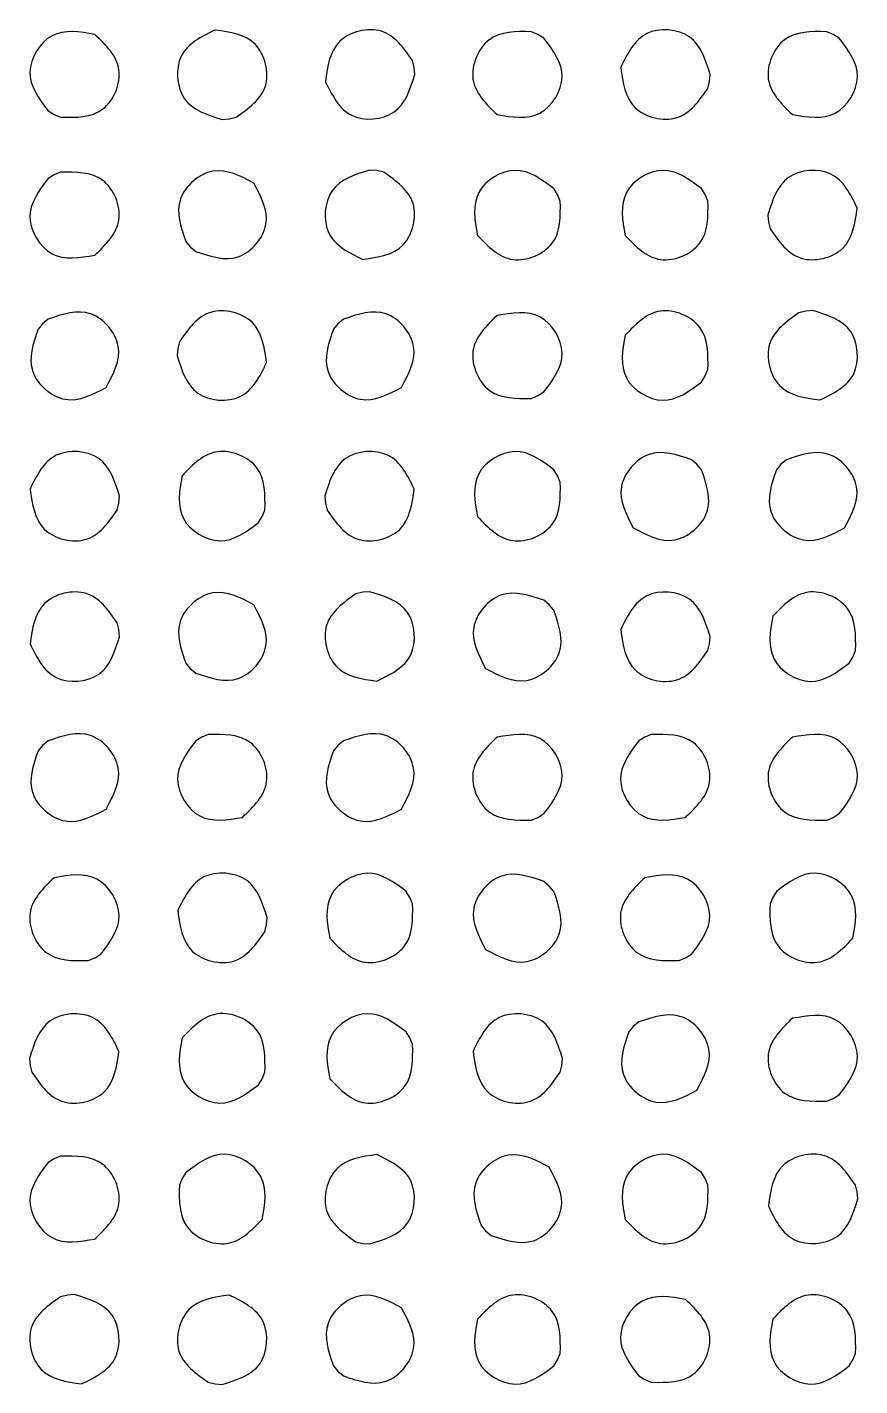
# Model space of a CAD drawing. Extents: x -306 to 305, y -242 to 242.
# Drawn here: x -305.6 to -9.5, y -241.5 to 241.8 of the extents above; entities that cross this region are included whole.
import ezdxf

# ---------------------------------------------------------------- set-up
doc = ezdxf.new("R2010")
doc.units = 0
doc.layers.get('0').update_dxf_attribs({"linetype": 'CONTINUOUS'})

msp = doc.modelspace()

# ---------------------------------------------------------------- linework, layer by layer
at = {"color": 7}
for p, q in [((-123.986603, 239.254965), (-126.306001, 240.216999)), ((-126.306001, 240.216999), (-126.306001, 240.216999)), ((-126.306001, 240.216999), (-126.306001, 240.216999)), ((-121.844999, 237.944001), (-123.986603, 239.254965)), ((-18.986678, 239.25492), (-21.3057, 240.216999)), ((-21.3057, 240.216999), (-21.3057, 240.216999)), ((-21.3057, 240.216999), (-21.3057, 240.216999)), ((-16.8454, 237.944001), (-18.986678, 239.25492)), ((-167.94815, 227.502623), (-168.532999, 229.944)), ((-168.532999, 229.944), (-168.532999, 229.944)), ((-168.532999, 229.944), (-168.532999, 229.944)), ((-167.749999, 225), (-167.94815, 227.502623)), ((-63.533099, 220.056), (-62.948213, 222.49738)), ((-62.948213, 222.49738), (-62.75, 225)), ((-62.75, 225), (-62.75, 225)), ((-62.75, 225), (-62.75, 225)), ((-298.154993, 212.055999), (-296.013406, 210.745035)), ((-296.013406, 210.745035), (-293.693991, 209.783001)), ((-293.693991, 209.783001), (-293.693991, 209.783001)), ((-236.25, 209.000001), (-233.747378, 209.198152)), ((-233.747378, 209.198152), (-231.306, 209.783001)), ((-231.306, 209.783001), (-231.306, 209.783001)), ((-296.013406, 189.254967), (-298.154993, 187.943999)), ((-293.693991, 190.217), (-296.013406, 189.254967)), ((-181.247375, 190.801849), (-183.750001, 191)), ((-183.750001, 191), (-183.750001, 191)), ((-178.806001, 190.217), (-181.247375, 190.801849)), ((-298.154993, 187.943999), (-298.154993, 187.943999)), ((-116.995033, 182.263397), (-118.306001, 184.405)), ((-118.306001, 184.405), (-118.306001, 184.405)), ((-64.494918, 182.263402), (-65.805699, 184.405)), ((-65.805699, 184.405), (-65.805699, 184.405)), ((-65.805699, 184.405), (-65.805699, 184.405)), ((-116.033, 179.944001), (-116.995033, 182.263397)), ((-63.533099, 179.944001), (-64.494918, 182.263402)), ((-42.249999, 175.000001), (-42.051786, 172.497382)), ((-42.051786, 172.497382), (-41.4669, 170.056001)), ((-41.4669, 170.056001), (-41.4669, 170.056001)), ((-249.194001, 165.594999), (-247.562906, 163.687095)), ((-247.562906, 163.687095), (-245.654999, 162.056)), ((-245.654999, 162.056), (-245.654999, 162.056)), ((-28.75278, 140.801876), (-31.194299, 140.217001)), ((-31.194299, 140.217001), (-31.194299, 140.217001)), ((-31.194299, 140.217001), (-31.194299, 140.217001)), ((-26.25, 140.999999), (-28.75278, 140.801876)), ((-300.0629, 136.312906), (-301.694003, 134.404999)), ((-298.154993, 137.944001), (-300.0629, 136.312906)), ((-195.062904, 136.312906), (-196.693999, 134.404999)), ((-193.155, 137.944001), (-195.062904, 136.312906)), ((-301.694003, 134.404999), (-301.694003, 134.404999)), ((-196.693999, 134.404999), (-196.693999, 134.404999)), ((-252.051848, 127.502625), (-252.249999, 125)), ((-251.466999, 129.944), (-252.051848, 127.502625)), ((-252.249999, 125), (-252.249999, 125)), ((-65.805699, 115.595001), (-64.494918, 117.736599)), ((-64.494918, 117.736599), (-63.533099, 120.056)), ((-63.533099, 120.056), (-63.533099, 120.056)), ((-123.986603, 110.745034), (-121.844999, 112.055999)), ((-121.844999, 112.055999), (-121.844999, 112.055999)), ((-126.306001, 109.783001), (-123.986603, 110.745034)), ((-67.437116, 86.312884), (-69.345401, 87.944301)), ((-69.345401, 87.944301), (-69.345401, 87.944301)), ((-69.345401, 87.944301), (-69.345401, 87.944301)), ((-35.654601, 87.944301), (-37.562886, 86.312884)), ((-116.995081, 82.263323), (-118.306001, 84.404599)), ((-118.306001, 84.404599), (-118.306001, 84.404599)), ((-116.033, 79.9443), (-116.995081, 82.263323)), ((-65.805699, 84.404599), (-67.437116, 86.312884)), ((-37.562886, 86.312884), (-39.1943, 84.404599)), ((-39.1943, 84.404599), (-39.1943, 84.404599)), ((-273.533001, 70.055699), (-272.948123, 72.49722)), ((-272.948123, 72.49722), (-272.750001, 75.000001)), ((-272.750001, 75.000001), (-272.750001, 75.000001)), ((-272.750001, 75.000001), (-272.750001, 75.000001)), ((-199.75, 75.000001), (-199.551877, 72.49722)), ((-199.551877, 72.49722), (-198.967, 70.055699)), ((-223.305999, 65.5954), (-221.99508, 67.736679)), ((-221.99508, 67.736679), (-221.033001, 70.055699)), ((-221.033001, 70.055699), (-221.033001, 70.055699)), ((-198.967, 70.055699), (-198.967, 70.055699)), ((-186.252618, 40.801785), (-188.694001, 40.216899)), ((-188.694001, 40.216899), (-188.694001, 40.216899)), ((-183.750001, 41.000001), (-186.252618, 40.801785)), ((-119.937078, 36.312866), (-121.844999, 37.944299)), ((-121.844999, 37.944299), (-121.844999, 37.944299)), ((-118.306001, 34.4046), (-119.937078, 36.312866)), ((-272.948123, 27.50278), (-273.533001, 29.944301)), ((-273.533001, 29.944301), (-273.533001, 29.944301)), ((-273.533001, 29.944301), (-273.533001, 29.944301)), ((-272.750001, 24.999999), (-272.948123, 27.50278)), ((-62.948188, 22.497224), (-62.75, 24.999999)), ((-62.75, 24.999999), (-62.75, 24.999999)), ((-63.533099, 20.0557), (-62.948188, 22.497224)), ((-11.994964, 17.736672), (-11.0331, 20.0557)), ((-11.0331, 20.0557), (-11.0331, 20.0557)), ((-11.0331, 20.0557), (-11.0331, 20.0557)), ((-249.194001, 15.595401), (-247.562923, 13.68713)), ((-13.3057, 15.595401), (-11.994964, 17.736672)), ((-247.562923, 13.68713), (-245.654999, 12.055688)), ((-245.654999, 12.055688), (-245.654999, 12.055688)), ((-300.062928, -13.687127), (-301.694003, -15.595401)), ((-298.154993, -12.055714), (-300.062928, -13.687127)), ((-243.513401, -10.744904), (-245.654999, -12.055714)), ((-245.654999, -12.055714), (-245.654999, -12.055714)), ((-241.194, -9.783091), (-243.513401, -10.744904)), ((-195.062921, -13.687127), (-196.693999, -15.595401)), ((-193.155, -12.055714), (-195.062921, -13.687127)), ((-86.01333, -10.744961), (-88.1546, -12.055714)), ((-88.1546, -12.055714), (-88.1546, -12.055714)), ((-83.694301, -9.783091), (-86.01333, -10.744961)), ((-301.694003, -15.595401), (-301.694003, -15.595401)), ((-196.693999, -15.595401), (-196.693999, -15.595401)), ((-123.986598, -39.255078), (-121.844999, -37.944297)), ((-121.844999, -37.944297), (-121.844999, -37.944297)), ((-18.986671, -39.25505), (-16.8454, -37.944297)), ((-16.8454, -37.944297), (-16.8454, -37.944297)), ((-16.8454, -37.944297), (-16.8454, -37.944297)), ((-126.306001, -40.216891), (-123.986598, -39.255078)), ((-21.3057, -40.216891), (-18.986671, -39.25505)), ((-119.937078, -63.68714), (-121.844999, -62.055698)), ((-121.844999, -62.055698), (-121.844999, -62.055698)), ((-169.495081, -67.73669), (-170.806, -65.595414)), ((-170.806, -65.595414), (-170.806, -65.595414)), ((-118.306001, -65.595414), (-119.937078, -63.68714)), ((-39.1943, -65.595414), (-40.505036, -67.73669)), ((-168.532999, -70.05571), (-169.495081, -67.73669)), ((-40.505036, -67.73669), (-41.4669, -70.05571)), ((-41.4669, -70.05571), (-41.4669, -70.05571)), ((-220.448124, -77.502765), (-220.250001, -74.99999)), ((-220.250001, -74.99999), (-220.250001, -74.99999)), ((-221.033001, -79.944297), (-220.448124, -77.502765)), ((-283.805997, -90.216904), (-281.486599, -89.255091)), ((-281.486599, -89.255091), (-279.345001, -87.94431)), ((-279.345001, -87.94431), (-279.345001, -87.94431)), ((-279.345001, -87.94431), (-279.345001, -87.94431)), ((-73.8057, -90.216904), (-71.486672, -89.255034)), ((-71.486672, -89.255034), (-69.345401, -87.94431)), ((-69.345401, -87.94431), (-69.345401, -87.94431)), ((-69.345401, -87.94431), (-69.345401, -87.94431)), ((-169.495033, -117.736619), (-170.806, -115.595004)), ((-170.806, -115.595004), (-170.806, -115.595004)), ((-90.062866, -113.687068), (-91.694299, -115.595004)), ((-91.694299, -115.595004), (-91.694299, -115.595004)), ((-88.1546, -112.055993), (-90.062866, -113.687068)), ((-168.532999, -120.056006), (-169.495033, -117.736619)), ((-304.74999, -125.000003), (-304.551842, -127.502608)), ((-115.448151, -127.502608), (-115.25, -125.000003)), ((-115.25, -125.000003), (-115.25, -125.000003)), ((-304.551842, -127.502608), (-303.966993, -129.944)), ((-303.966993, -129.944), (-303.966993, -129.944)), ((-221.995032, -132.263387), (-221.033001, -129.944)), ((-221.033001, -129.944), (-221.033001, -129.944)), ((-116.033, -129.944), (-115.448151, -127.502608)), ((-223.305999, -134.405002), (-221.995032, -132.263387)), ((-21.3057, -140.217002), (-18.986678, -139.254934)), ((-18.986678, -139.254934), (-16.8454, -137.944012)), ((-16.8454, -137.944012), (-16.8454, -137.944012)), ((-16.8454, -137.944012), (-16.8454, -137.944012)), ((-296.013406, -160.745028), (-298.154993, -162.056006)), ((-298.154993, -162.056006), (-298.154993, -162.056006)), ((-293.693991, -159.782988), (-296.013406, -160.745028)), ((-250.504966, -167.736603), (-251.466999, -170.05599)), ((-249.194001, -165.594988), (-250.504966, -167.736603)), ((-64.494918, -167.736603), (-65.805699, -165.594988)), ((-65.805699, -165.594988), (-65.805699, -165.594988)), ((-65.805699, -165.594988), (-65.805699, -165.594988)), ((-63.533099, -170.05599), (-64.494918, -167.736603)), ((-251.466999, -170.05599), (-251.466999, -170.05599)), ((-10.448215, -172.497382), (-11.0331, -170.05599)), ((-11.0331, -170.05599), (-11.0331, -170.05599)), ((-11.0331, -170.05599), (-11.0331, -170.05599)), ((-10.25, -174.999987), (-10.448215, -172.497382)), ((-144.193999, -184.404986), (-142.562905, -186.312893)), ((-142.562905, -186.312893), (-140.655, -187.943997)), ((-140.655, -187.943997), (-140.655, -187.943997)), ((-188.694001, -190.216986), (-186.252623, -190.801864)), ((-186.252623, -190.801864), (-183.750001, -191.000012)), ((-183.750001, -191.000012), (-183.750001, -191.000012)), ((-291.252628, -209.198152), (-293.693991, -209.783001)), ((-293.693991, -209.783001), (-293.693991, -209.783001)), ((-288.749994, -209.000004), (-291.252628, -209.198152)), ((-116.995033, -232.263384), (-116.033, -229.943997)), ((-116.033, -229.943997), (-116.033, -229.943997)), ((-116.033, -229.943997), (-116.033, -229.943997)), ((-11.994917, -232.263412), (-11.0331, -229.943997)), ((-11.0331, -229.943997), (-11.0331, -229.943997)), ((-11.0331, -229.943997), (-11.0331, -229.943997)), ((-196.693999, -234.404999), (-195.062904, -236.312906)), ((-195.062904, -236.312906), (-193.155, -237.94401)), ((-118.306001, -234.404999), (-116.995033, -232.263384)), ((-13.3057, -234.404999), (-11.994917, -232.263412)), ((-241.194, -240.216999), (-238.752623, -240.801848)), ((-238.752623, -240.801848), (-236.25, -240.999996)), ((-236.25, -240.999996), (-236.25, -240.999996)), ((-193.155, -237.94401), (-193.155, -237.94401)), ((-88.1546, -237.94401), (-86.013321, -239.254932)), ((-86.013321, -239.254932), (-83.694301, -240.216999)), ((-83.694301, -240.216999), (-83.694301, -240.216999))]:
    msp.add_line(p, q, dxfattribs=at)
for points, knots in [([(-168.532999, 229.944), (-171.694305, 234.422991), (-177.999182, 243.355845), (-197.207209, 238.745045), (-198.768849, 227.92334), (-199.551849, 222.497378)], [0, 0, 0, 0, 15.235015, 30.384558, 45.618947, 45.618947, 45.618947, 45.618947]), ([(-62.75, 225), (-64.372579, 230.236651), (-67.608636, 240.680585), (-87.301433, 242.230668), (-92.130511, 232.42109), (-94.551785, 227.50262)], [0, 0, 0, 0, 15.235019, 30.3846, 45.618929, 45.618929, 45.618929, 45.618929]), ([(-281.486604, 239.254965), (-286.888871, 240.187097), (-297.663317, 242.046169), (-307.98447, 225.203676), (-301.437627, 216.446773), (-298.154993, 212.055999)], [0, 0, 0, 0, 15.23422, 30.383597, 45.618479, 45.618479, 45.618479, 45.618479]), ([(-293.693991, 209.783001), (-288.212298, 209.70804), (-277.279671, 209.558538), (-269.720213, 227.808209), (-277.557181, 235.432286), (-281.486604, 239.254965)], [0, 0, 0, 0, 15.234873, 30.384257, 45.618459, 45.618459, 45.618459, 45.618459]), ([(-238.752623, 240.801848), (-243.671092, 238.380545), (-253.480645, 233.551422), (-251.930574, 213.858651), (-241.486651, 210.622585), (-236.25, 209.000001)], [0, 0, 0, 0, 15.234373, 30.383922, 45.618944, 45.618944, 45.618944, 45.618944]), ([(-231.306, 209.783001), (-226.827009, 212.944307), (-217.894156, 219.249183), (-222.504955, 238.45721), (-233.32666, 240.018848), (-238.752623, 240.801848)], [0, 0, 0, 0, 15.235014, 30.384557, 45.618945, 45.618945, 45.618945, 45.618945]), ([(-126.306001, 240.216999), (-131.787696, 240.291961), (-142.720325, 240.441465), (-150.279789, 222.191793), (-142.442818, 214.567715), (-138.513394, 210.745035)], [0, 0, 0, 0, 15.234876, 30.384262, 45.618466, 45.618466, 45.618466, 45.618466]), ([(-138.513394, 210.745035), (-133.111127, 209.812902), (-122.33668, 207.953829), (-112.015529, 224.79632), (-118.562368, 233.553226), (-121.844999, 237.944001)], [0, 0, 0, 0, 15.234221, 30.383595, 45.618479, 45.618479, 45.618479, 45.618479]), ([(-21.3057, 240.216999), (-26.787433, 240.292013), (-37.720131, 240.44162), (-45.279892, 222.191868), (-37.442802, 214.567768), (-33.513322, 210.74508)], [0, 0, 0, 0, 15.234999, 30.38449, 45.618768, 45.618768, 45.618768, 45.618768]), ([(-33.513322, 210.74508), (-28.111044, 209.81293), (-17.336521, 207.953812), (-7.015409, 224.796613), (-13.562612, 233.553347), (-16.8454, 237.944001)], [0, 0, 0, 0, 15.234244, 30.383794, 45.618614, 45.618614, 45.618614, 45.618614]), ([(-94.551785, 227.50262), (-93.768819, 222.07666), (-92.207244, 211.254936), (-72.999185, 206.644133), (-66.694365, 215.577013), (-63.533099, 220.056)], [0, 0, 0, 0, 15.234357, 30.383937, 45.618872, 45.618872, 45.618872, 45.618872]), ([(-199.551849, 222.497378), (-197.130546, 217.578908), (-192.301421, 207.769356), (-172.60865, 209.319427), (-169.372584, 219.763349), (-167.749999, 225)], [0, 0, 0, 0, 15.234374, 30.383923, 45.618945, 45.618945, 45.618945, 45.618945]), ([(-281.486604, 160.745033), (-277.557181, 164.567713), (-269.720213, 172.19179), (-277.279671, 190.441461), (-288.212298, 190.291961), (-293.693991, 190.217)], [0, 0, 0, 0, 15.234201, 30.383586, 45.61846, 45.61846, 45.61846, 45.61846]), ([(-224.937094, 186.312904), (-229.78707, 188.868774), (-239.459987, 193.966264), (-254.480518, 181.136687), (-250.959478, 170.785277), (-249.194001, 165.594999)], [0, 0, 0, 0, 15.234531, 30.384137, 45.619296, 45.619296, 45.619296, 45.619296]), ([(-183.750001, 191), (-188.986652, 189.377416), (-199.430574, 186.14135), (-200.980645, 166.448579), (-191.171093, 161.619454), (-186.252623, 159.19815)], [0, 0, 0, 0, 15.235022, 30.38457, 45.618945, 45.618945, 45.618945, 45.618945]), ([(-186.252623, 159.19815), (-180.82666, 159.981151), (-170.004954, 161.54279), (-165.394152, 180.750819), (-174.327008, 187.055694), (-178.806001, 190.217)], [0, 0, 0, 0, 15.234392, 30.383935, 45.618951, 45.618951, 45.618951, 45.618951]), ([(-118.306001, 184.405), (-122.696775, 187.687633), (-131.453681, 194.234472), (-148.296172, 183.91332), (-146.437099, 173.138873), (-145.504967, 167.736606)], [0, 0, 0, 0, 15.234883, 30.384257, 45.618479, 45.618479, 45.618479, 45.618479]), ([(-65.805699, 184.405), (-70.196546, 187.687626), (-78.953522, 194.234398), (-95.796088, 183.913421), (-93.937152, 173.138924), (-93.005083, 167.736598)], [0, 0, 0, 0, 15.235068, 30.384373, 45.618719, 45.618719, 45.618719, 45.618719]), ([(-10.448215, 177.502618), (-12.869488, 182.421088), (-17.698565, 192.230667), (-37.391363, 190.680586), (-40.62742, 180.236652), (-42.249999, 175.000001)], [0, 0, 0, 0, 15.234329, 30.383909, 45.618928, 45.618928, 45.618928, 45.618928]), ([(-298.154993, 187.943999), (-301.437627, 183.553226), (-307.98447, 174.796323), (-297.663318, 157.95383), (-286.888871, 159.812902), (-281.486604, 160.745033)], [0, 0, 0, 0, 15.234881, 30.384258, 45.618478, 45.618478, 45.618478, 45.618478]), ([(-245.654999, 162.056), (-240.464723, 160.290522), (-230.113314, 156.76948), (-217.283737, 171.790011), (-222.381226, 181.462928), (-224.937094, 186.312904)], [0, 0, 0, 0, 15.235156, 30.384764, 45.619294, 45.619294, 45.619294, 45.619294]), ([(-145.504967, 167.736606), (-141.682286, 163.807182), (-134.058206, 155.970212), (-115.808534, 163.529677), (-115.958037, 174.462306), (-116.033, 179.944001)], [0, 0, 0, 0, 15.234205, 30.383592, 45.618469, 45.618469, 45.618469, 45.618469]), ([(-93.005083, 167.736598), (-89.182373, 163.807188), (-81.558251, 155.97026), (-63.308504, 163.529631), (-63.458094, 174.462292), (-63.533099, 179.944001)], [0, 0, 0, 0, 15.234266, 30.38366, 45.618537, 45.618537, 45.618537, 45.618537]), ([(-41.4669, 170.056001), (-38.305635, 165.577014), (-32.000816, 156.644134), (-12.792756, 161.254934), (-11.231181, 172.076659), (-10.448215, 177.502618)], [0, 0, 0, 0, 15.234934, 30.384515, 45.618871, 45.618871, 45.618871, 45.618871]), ([(-277.437094, 113.687097), (-274.881225, 118.537071), (-269.783735, 128.209986), (-282.613308, 143.230518), (-292.964716, 139.709478), (-298.154993, 137.944001)], [0, 0, 0, 0, 15.234528, 30.384133, 45.619289, 45.619289, 45.619289, 45.619289]), ([(-220.448152, 122.497377), (-221.231152, 127.92334), (-222.79279, 138.745045), (-242.000818, 143.355846), (-248.305693, 134.422991), (-251.466999, 129.944)], [0, 0, 0, 0, 15.234389, 30.383932, 45.618947, 45.618947, 45.618947, 45.618947]), ([(-172.437095, 113.687097), (-169.881225, 118.537072), (-164.783734, 128.209988), (-177.613313, 143.230519), (-187.964722, 139.709478), (-193.155, 137.944001)], [0, 0, 0, 0, 15.234529, 30.384137, 45.619296, 45.619296, 45.619296, 45.619296]), ([(-121.844999, 112.055999), (-118.562368, 116.446774), (-112.015529, 125.20368), (-122.33668, 142.046171), (-133.111127, 140.187099), (-138.513394, 139.254968)], [0, 0, 0, 0, 15.234884, 30.384258, 45.618479, 45.618479, 45.618479, 45.618479]), ([(-63.533099, 120.056), (-63.458094, 125.537709), (-63.308504, 136.47037), (-81.558251, 144.029741), (-89.182373, 136.192811), (-93.005083, 132.263401)], [0, 0, 0, 0, 15.234877, 30.384271, 45.618538, 45.618538, 45.618538, 45.618538]), ([(-31.194299, 140.217001), (-35.673223, 137.055586), (-44.605912, 130.750514), (-39.994839, 111.542662), (-29.173172, 109.981091), (-23.74722, 109.198123)], [0, 0, 0, 0, 15.235051, 30.38452, 45.618891, 45.618891, 45.618891, 45.618891]), ([(-23.74722, 109.198123), (-18.828787, 111.619484), (-9.019328, 116.448712), (-10.569486, 136.141372), (-21.013366, 139.377421), (-26.25, 140.999999)], [0, 0, 0, 0, 15.234368, 30.383849, 45.618828, 45.618828, 45.618828, 45.618828]), ([(-138.513394, 139.254968), (-142.442818, 135.432287), (-150.279789, 127.808208), (-142.720325, 109.558535), (-131.787696, 109.708039), (-126.306001, 109.783001)], [0, 0, 0, 0, 15.234205, 30.383592, 45.618468, 45.618468, 45.618468, 45.618468]), ([(-301.694003, 134.404999), (-303.459476, 129.214721), (-306.980508, 118.863313), (-291.959986, 106.033736), (-282.287071, 111.131227), (-277.437094, 113.687097)], [0, 0, 0, 0, 15.235158, 30.384757, 45.619289, 45.619289, 45.619289, 45.619289]), ([(-196.693999, 134.404999), (-198.459477, 129.214722), (-201.980519, 118.863313), (-186.959987, 106.033736), (-177.287071, 111.131227), (-172.437095, 113.687097)], [0, 0, 0, 0, 15.235157, 30.384764, 45.619294, 45.619294, 45.619294, 45.619294]), ([(-93.005083, 132.263401), (-93.937152, 126.861074), (-95.796087, 116.086578), (-78.953521, 105.765601), (-70.196545, 112.312375), (-65.805699, 115.595001)], [0, 0, 0, 0, 15.234345, 30.383649, 45.618717, 45.618717, 45.618717, 45.618717]), ([(-252.249999, 125), (-250.627415, 119.763349), (-247.391349, 109.319426), (-227.698579, 107.769355), (-222.869455, 117.578908), (-220.448152, 122.497377)], [0, 0, 0, 0, 15.235022, 30.38457, 45.618944, 45.618944, 45.618944, 45.618944]), ([(-272.750001, 75.000001), (-274.372578, 80.236634), (-277.608628, 90.680514), (-297.301288, 92.230675), (-302.130512, 82.421214), (-304.55187, 77.502781)], [0, 0, 0, 0, 15.234979, 30.38446, 45.618824, 45.618824, 45.618824, 45.618824]), ([(-221.033001, 70.055699), (-220.957987, 75.537432), (-220.80838, 86.47013), (-239.058132, 94.029893), (-246.682233, 86.192803), (-250.50492, 82.263323)], [0, 0, 0, 0, 15.234999, 30.38449, 45.618768, 45.618768, 45.618768, 45.618768]), ([(-167.948122, 77.502781), (-170.369483, 82.421214), (-175.198712, 92.230672), (-194.891371, 90.680515), (-198.127422, 80.236635), (-199.75, 75.000001)], [0, 0, 0, 0, 15.234369, 30.383849, 45.618829, 45.618829, 45.618829, 45.618829]), ([(-118.306001, 84.404599), (-122.696654, 87.687388), (-131.453387, 94.234592), (-148.296189, 83.913479), (-146.43707, 73.138956), (-145.504919, 67.736679)], [0, 0, 0, 0, 15.234819, 30.384371, 45.618613, 45.618613, 45.618613, 45.618613]), ([(-69.345401, 87.944301), (-74.535671, 89.709615), (-84.887065, 93.230329), (-97.716229, 78.209796), (-92.618748, 68.537017), (-90.062885, 63.687115)], [0, 0, 0, 0, 15.235021, 30.384491, 45.61886, 45.61886, 45.61886, 45.61886]), ([(-14.937115, 63.687115), (-12.381252, 68.537018), (-7.283771, 78.209796), (-20.112936, 93.230329), (-30.464331, 89.709615), (-35.654601, 87.944301)], [0, 0, 0, 0, 15.234368, 30.383839, 45.618861, 45.618861, 45.618861, 45.618861]), ([(-250.50492, 82.263323), (-251.437071, 76.861044), (-253.296189, 66.086521), (-236.453388, 55.765408), (-227.696654, 62.312611), (-223.305999, 65.5954)], [0, 0, 0, 0, 15.234245, 30.383795, 45.618616, 45.618616, 45.618616, 45.618616]), ([(-90.062885, 63.687115), (-85.212983, 61.131252), (-75.540204, 56.033771), (-60.519671, 68.862935), (-64.040385, 79.214329), (-65.805699, 84.404599)], [0, 0, 0, 0, 15.234369, 30.383839, 45.61886, 45.61886, 45.61886, 45.61886]), ([(-39.1943, 84.404599), (-40.959614, 79.21433), (-44.480328, 68.862936), (-29.459796, 56.033771), (-19.787018, 61.131252), (-14.937115, 63.687115)], [0, 0, 0, 0, 15.23502, 30.38449, 45.618859, 45.618859, 45.618859, 45.618859]), ([(-304.55187, 77.502781), (-303.768905, 72.076829), (-302.207338, 61.255162), (-282.999487, 56.644088), (-276.694416, 65.576775), (-273.533001, 70.055699)], [0, 0, 0, 0, 15.234369, 30.383837, 45.618886, 45.618886, 45.618886, 45.618886]), ([(-198.967, 70.055699), (-195.805584, 65.576775), (-189.500511, 56.644087), (-170.292661, 61.255163), (-168.731089, 72.076829), (-167.948122, 77.502781)], [0, 0, 0, 0, 15.235051, 30.384519, 45.61889, 45.61889, 45.61889, 45.61889]), ([(-145.504919, 67.736679), (-141.682231, 63.807199), (-134.058131, 55.970109), (-115.808381, 63.529871), (-115.957986, 74.462568), (-116.033, 79.9443)], [0, 0, 0, 0, 15.234278, 30.383768, 45.618765, 45.618765, 45.618765, 45.618765]), ([(-273.533001, 29.944301), (-276.694416, 34.423225), (-282.999487, 43.355912), (-302.207338, 38.744839), (-303.768905, 27.923172), (-304.55187, 22.497219)], [0, 0, 0, 0, 15.235049, 30.384517, 45.618886, 45.618886, 45.618886, 45.618886]), ([(-224.937077, 36.312866), (-229.786981, 38.868735), (-239.459792, 43.966246), (-254.480488, 31.136997), (-250.959461, 20.785627), (-249.194001, 15.595401)], [0, 0, 0, 0, 15.2344, 30.383998, 45.61896, 45.61896, 45.61896, 45.61896]), ([(-188.694001, 40.216899), (-193.172987, 37.055634), (-202.105865, 30.750813), (-197.495067, 11.542753), (-186.673341, 9.981181), (-181.247381, 9.198216)], [0, 0, 0, 0, 15.234934, 30.384514, 45.61887, 45.61887, 45.61887, 45.61887]), ([(-181.247381, 9.198216), (-176.328911, 11.619489), (-166.519331, 16.448566), (-168.069416, 36.141365), (-178.51335, 39.377423), (-183.750001, 41.000001)], [0, 0, 0, 0, 15.234329, 30.38391, 45.61893, 45.61893, 45.61893, 45.61893]), ([(-121.844999, 37.944299), (-127.035321, 39.709631), (-137.386755, 43.230359), (-150.216248, 28.209989), (-145.118785, 18.537105), (-142.562921, 13.68713)], [0, 0, 0, 0, 15.235217, 30.384698, 45.619198, 45.619198, 45.619198, 45.619198]), ([(-62.75, 24.999999), (-64.372572, 30.236632), (-67.608614, 40.680523), (-87.301301, 42.230693), (-92.130482, 32.421208), (-94.551813, 27.502774)], [0, 0, 0, 0, 15.234976, 30.384489, 45.618812, 45.618812, 45.618812, 45.618812]), ([(-11.0331, 20.0557), (-10.958043, 25.537447), (-10.808352, 36.470176), (-29.058176, 44.029843), (-36.68232, 36.192795), (-40.505036, 32.26333)], [0, 0, 0, 0, 15.234997, 30.384496, 45.618834, 45.618834, 45.618834, 45.618834]), ([(-245.654999, 12.055688), (-240.464676, 10.29036), (-230.113241, 6.76964), (-217.283753, 21.790008), (-222.381215, 31.462891), (-224.937077, 36.312866)], [0, 0, 0, 0, 15.235219, 30.384696, 45.619195, 45.619195, 45.619195, 45.619195]), ([(-142.562921, 13.68713), (-137.713017, 11.131261), (-128.040204, 6.033751), (-113.019508, 18.863004), (-116.540539, 29.214374), (-118.306001, 34.4046)], [0, 0, 0, 0, 15.234403, 30.384, 45.618965, 45.618965, 45.618965, 45.618965]), ([(-40.505036, 32.26333), (-41.437123, 26.860992), (-43.296105, 16.086419), (-26.453228, 5.765478), (-17.696425, 12.312617), (-13.3057, 15.595401)], [0, 0, 0, 0, 15.234368, 30.383852, 45.618855, 45.618855, 45.618855, 45.618855]), ([(-304.55187, 22.497219), (-302.130512, 17.578787), (-297.301285, 7.769327), (-277.608626, 9.31949), (-274.372577, 19.763368), (-272.750001, 24.999999)], [0, 0, 0, 0, 15.234364, 30.383847, 45.618821, 45.618821, 45.618821, 45.618821]), ([(-94.551813, 27.502774), (-93.768881, 22.076822), (-92.207375, 11.255132), (-72.999485, 6.644056), (-66.694473, 15.576777), (-63.533099, 20.0557)], [0, 0, 0, 0, 15.234344, 30.383853, 45.618827, 45.618827, 45.618827, 45.618827]), ([(-277.437077, -36.312855), (-274.881215, -31.462885), (-269.783753, -21.790004), (-282.613248, -6.769636), (-292.964677, -10.290377), (-298.154993, -12.055714)], [0, 0, 0, 0, 15.234486, 30.383972, 45.619177, 45.619177, 45.619177, 45.619177]), ([(-228.986599, -39.255078), (-225.057189, -35.432367), (-217.220261, -27.808244), (-224.77963, -9.558498), (-235.71229, -9.708086), (-241.194, -9.783091)], [0, 0, 0, 0, 15.23427, 30.383661, 45.618539, 45.618539, 45.618539, 45.618539]), ([(-172.437078, -36.312855), (-169.881214, -31.46288), (-164.783749, -21.789995), (-177.613254, -6.769629), (-187.964683, -10.290374), (-193.155, -12.055714)], [0, 0, 0, 0, 15.234498, 30.383982, 45.619192, 45.619192, 45.619192, 45.619192]), ([(-121.844999, -37.944297), (-118.562374, -33.553452), (-112.015599, -24.796478), (-122.336581, -7.953919), (-133.111076, -9.812842), (-138.513402, -10.744904)], [0, 0, 0, 0, 15.235062, 30.384368, 45.618714, 45.618714, 45.618714, 45.618714]), ([(-71.486672, -39.25505), (-67.557204, -35.432329), (-59.720155, -27.808181), (-67.279824, -9.558354), (-78.212554, -9.708038), (-83.694301, -9.783091)], [0, 0, 0, 0, 15.23435, 30.383849, 45.618851, 45.618851, 45.618851, 45.618851]), ([(-16.8454, -37.944297), (-13.562617, -33.553572), (-7.015479, -24.796769), (-17.336422, -7.953896), (-28.110994, -9.812875), (-33.51333, -10.744961)], [0, 0, 0, 0, 15.235002, 30.384484, 45.618851, 45.618851, 45.618851, 45.618851]), ([(-245.654999, -12.055714), (-248.937627, -16.446558), (-255.484403, -25.203529), (-245.163417, -42.046087), (-234.388925, -40.187149), (-228.986599, -39.255078)], [0, 0, 0, 0, 15.235063, 30.384363, 45.618706, 45.618706, 45.618706, 45.618706]), ([(-138.513402, -10.744904), (-142.442813, -14.567617), (-150.279741, -22.191744), (-142.720373, -40.441498), (-131.787711, -40.2919), (-126.306001, -40.216891)], [0, 0, 0, 0, 15.234275, 30.383672, 45.618546, 45.618546, 45.618546, 45.618546]), ([(-88.1546, -12.055714), (-91.437383, -16.446438), (-97.984521, -25.203241), (-87.66358, -42.046114), (-76.889008, -40.187136), (-71.486672, -39.25505)], [0, 0, 0, 0, 15.235002, 30.384484, 45.61885, 45.61885, 45.61885, 45.61885]), ([(-33.51333, -10.744961), (-37.442796, -14.56768), (-45.279841, -22.191827), (-37.720176, -40.441652), (-26.787447, -40.291952), (-21.3057, -40.216891)], [0, 0, 0, 0, 15.234347, 30.383839, 45.618835, 45.618835, 45.618835, 45.618835]), ([(-301.694003, -15.595401), (-303.459461, -20.785627), (-306.980485, -31.136997), (-291.959784, -43.966236), (-282.286978, -38.868724), (-277.437077, -36.312855)], [0, 0, 0, 0, 15.234959, 30.384556, 45.618951, 45.618951, 45.618951, 45.618951]), ([(-196.693999, -15.595401), (-198.459461, -20.785627), (-201.980492, -31.136996), (-186.959788, -43.966236), (-177.28698, -38.868724), (-172.437078, -36.312855)], [0, 0, 0, 0, 15.23496, 30.384556, 45.618955, 45.618955, 45.618955, 45.618955]), ([(-296.013406, -60.744917), (-299.942813, -64.567631), (-307.779735, -72.191761), (-300.220365, -90.441508), (-289.287704, -90.291912), (-283.805997, -90.216904)], [0, 0, 0, 0, 15.23427, 30.383668, 45.618538, 45.618538, 45.618538, 45.618538]), ([(-279.345001, -87.94431), (-276.062375, -83.553459), (-269.515605, -74.796479), (-279.83658, -57.953907), (-290.611078, -59.812846), (-296.013406, -60.744917)], [0, 0, 0, 0, 15.235078, 30.384382, 45.618731, 45.618731, 45.618731, 45.618731]), ([(-220.250001, -74.99999), (-221.872581, -69.763357), (-225.108635, -59.319483), (-244.801284, -57.769332), (-249.630514, -67.578784), (-252.051876, -72.497215)], [0, 0, 0, 0, 15.234977, 30.384448, 45.618814, 45.618814, 45.618814, 45.618814]), ([(-170.806, -65.595414), (-175.19665, -62.312621), (-183.953378, -55.765408), (-200.796185, -66.086517), (-198.937068, -76.86104), (-198.004918, -82.263317)], [0, 0, 0, 0, 15.234817, 30.38437, 45.618612, 45.618612, 45.618612, 45.618612]), ([(-121.844999, -62.055698), (-127.035321, -60.290366), (-137.386755, -56.769635), (-150.216245, -71.790008), (-145.118784, -81.462893), (-142.562921, -86.312868)], [0, 0, 0, 0, 15.235216, 30.384698, 45.619197, 45.619197, 45.619197, 45.619197]), ([(-86.01333, -60.744974), (-89.942794, -64.567689), (-97.779841, -72.191832), (-90.220174, -90.441656), (-79.287446, -90.291962), (-73.8057, -90.216904)], [0, 0, 0, 0, 15.234336, 30.383834, 45.618829, 45.618829, 45.618829, 45.618829]), ([(-69.345401, -87.94431), (-66.062619, -83.553583), (-59.515484, -74.796777), (-69.836419, -57.953893), (-80.610993, -59.812882), (-86.01333, -60.744974)], [0, 0, 0, 0, 15.235007, 30.384493, 45.618858, 45.618858, 45.618858, 45.618858]), ([(-11.994964, -82.263317), (-11.062879, -76.860983), (-9.203903, -66.086412), (-26.046783, -55.765471), (-34.803579, -62.312624), (-39.1943, -65.595414)], [0, 0, 0, 0, 15.234361, 30.383847, 45.618849, 45.618849, 45.618849, 45.618849]), ([(-142.562921, -86.312868), (-137.71302, -88.868737), (-128.040213, -93.966249), (-113.019513, -81.137008), (-116.540541, -70.785639), (-118.306001, -65.595414)], [0, 0, 0, 0, 15.234396, 30.383991, 45.618951, 45.618951, 45.618951, 45.618951]), ([(-198.004918, -82.263317), (-194.182232, -86.192799), (-186.558137, -94.029891), (-168.308386, -86.470137), (-168.457988, -75.537442), (-168.532999, -70.05571)], [0, 0, 0, 0, 15.234277, 30.383764, 45.61876, 45.61876, 45.61876, 45.61876]), ([(-41.4669, -70.05571), (-41.541954, -75.537456), (-41.69164, -86.470183), (-23.441813, -94.029848), (-15.817677, -86.192789), (-11.994964, -82.263317)], [0, 0, 0, 0, 15.234995, 30.384491, 45.618833, 45.618833, 45.618833, 45.618833]), ([(-252.051876, -72.497215), (-251.268912, -77.923171), (-249.707346, -88.744843), (-230.499485, -93.355925), (-224.194416, -84.423227), (-221.033001, -79.944297)], [0, 0, 0, 0, 15.234378, 30.38385, 45.618909, 45.618909, 45.618909, 45.618909]), ([(-272.948152, -122.497369), (-275.369454, -117.578902), (-280.198577, -107.769351), (-299.891349, -109.319425), (-303.127409, -119.763351), (-304.74999, -125.000003)], [0, 0, 0, 0, 15.234367, 30.383917, 45.618939, 45.618939, 45.618939, 45.618939]), ([(-221.033001, -129.944), (-220.958039, -124.462307), (-220.808536, -113.52968), (-239.0582, -105.970217), (-246.682284, -113.807174), (-250.504966, -117.73659)], [0, 0, 0, 0, 15.234872, 30.384259, 45.618453, 45.618453, 45.618453, 45.618453]), ([(-170.806, -115.595004), (-175.196773, -112.31237), (-183.953677, -105.765527), (-200.796169, -116.086676), (-198.937098, -126.861121), (-198.004966, -132.263387)], [0, 0, 0, 0, 15.234882, 30.384258, 45.618474, 45.618474, 45.618474, 45.618474]), ([(-115.25, -125.000003), (-116.872583, -119.763351), (-120.108647, -109.319425), (-139.801418, -107.769352), (-144.630545, -117.578902), (-147.051849, -122.497369)], [0, 0, 0, 0, 15.235024, 30.384576, 45.618946, 45.618946, 45.618946, 45.618946]), ([(-67.437133, -136.312937), (-64.881264, -131.463032), (-59.783753, -121.790218), (-72.612997, -106.769511), (-82.964372, -110.290535), (-88.1546, -112.055993)], [0, 0, 0, 0, 15.234406, 30.384008, 45.618975, 45.618975, 45.618975, 45.618975]), ([(-33.513322, -110.745071), (-37.442802, -114.567762), (-45.27989, -122.191866), (-37.720133, -140.44162), (-26.787434, -140.292015), (-21.3057, -140.217002)], [0, 0, 0, 0, 15.234286, 30.383774, 45.618776, 45.618776, 45.618776, 45.618776]), ([(-16.8454, -137.944012), (-13.562612, -133.553357), (-7.015411, -124.796621), (-17.336514, -107.953814), (-28.111041, -109.812925), (-33.513322, -110.745071)], [0, 0, 0, 0, 15.234823, 30.384376, 45.618625, 45.618625, 45.618625, 45.618625]), ([(-91.694299, -115.595004), (-93.459631, -120.785324), (-96.98036, -131.136759), (-81.959995, -143.966254), (-72.287108, -138.868797), (-67.437133, -136.312937)], [0, 0, 0, 0, 15.235216, 30.384699, 45.619197, 45.619197, 45.619197, 45.619197]), ([(-250.504966, -117.73659), (-251.437099, -123.138862), (-253.296173, -133.913314), (-236.453681, -144.23448), (-227.696774, -137.687636), (-223.305999, -134.405002)], [0, 0, 0, 0, 15.234236, 30.383613, 45.618498, 45.618498, 45.618498, 45.618498]), ([(-198.004966, -132.263387), (-194.182288, -136.192811), (-186.558213, -144.029783), (-168.308539, -136.470326), (-168.458039, -125.537698), (-168.532999, -120.056006)], [0, 0, 0, 0, 15.2342, 30.383588, 45.61846, 45.61846, 45.61846, 45.61846]), ([(-303.966993, -129.944), (-300.805689, -134.422995), (-294.500816, -143.355857), (-275.292783, -138.745045), (-273.731149, -127.923335), (-272.948152, -122.497369)], [0, 0, 0, 0, 15.235019, 30.384562, 45.618961, 45.618961, 45.618961, 45.618961]), ([(-147.051849, -122.497369), (-146.26885, -127.923335), (-144.707214, -138.745045), (-125.499179, -143.355857), (-119.194305, -134.422995), (-116.033, -129.944)], [0, 0, 0, 0, 15.2344, 30.383946, 45.618966, 45.618966, 45.618966, 45.618966]), ([(-221.995032, -182.2634), (-221.0629, -176.861134), (-219.203828, -166.086691), (-236.046309, -155.765534), (-244.803222, -162.312362), (-249.194001, -165.594988)], [0, 0, 0, 0, 15.234217, 30.38359, 45.618475, 45.618475, 45.618475, 45.618475]), ([(-181.247375, -159.198139), (-186.673337, -159.98114), (-197.495041, -161.542782), (-202.10585, -180.750807), (-193.172993, -187.055682), (-188.694001, -190.216986)], [0, 0, 0, 0, 15.23439, 30.383933, 45.618946, 45.618946, 45.618946, 45.618946]), ([(-183.750001, -191.000012), (-178.513349, -189.377421), (-168.069429, -186.141344), (-166.519354, -166.448576), (-176.328905, -161.619446), (-181.247375, -159.198139)], [0, 0, 0, 0, 15.235033, 30.384578, 45.618958, 45.618958, 45.618958, 45.618958]), ([(-119.937095, -163.68711), (-124.787068, -161.131238), (-134.459981, -156.033742), (-149.480518, -168.86331), (-145.959476, -179.214714), (-144.193999, -184.404986)], [0, 0, 0, 0, 15.234527, 30.384136, 45.619278, 45.619278, 45.619278, 45.619278]), ([(-65.805699, -165.594988), (-70.196549, -162.312368), (-78.953529, -155.765608), (-95.796088, -166.08658), (-93.937152, -176.861074), (-93.005083, -182.2634)], [0, 0, 0, 0, 15.235068, 30.384368, 45.61871, 45.61871, 45.61871, 45.61871]), ([(-11.0331, -170.05599), (-14.194368, -165.577009), (-20.499195, -156.644139), (-39.707245, -161.254942), (-41.26882, -172.076664), (-42.051786, -177.502621)], [0, 0, 0, 0, 15.234929, 30.384507, 45.618859, 45.618859, 45.618859, 45.618859]), ([(-298.154993, -162.056006), (-301.437626, -166.446778), (-307.98447, -175.203679), (-297.663318, -192.04618), (-286.888871, -190.187088), (-281.486604, -189.254947)], [0, 0, 0, 0, 15.234878, 30.384256, 45.618475, 45.618475, 45.618475, 45.618475]), ([(-281.486604, -189.254947), (-277.557181, -185.432271), (-269.720209, -177.808201), (-277.279675, -159.558539), (-288.212298, -159.708032), (-293.693991, -159.782988)], [0, 0, 0, 0, 15.234192, 30.383573, 45.618448, 45.618448, 45.618448, 45.618448]), ([(-140.655, -187.943997), (-135.464724, -189.709472), (-125.113316, -193.23051), (-112.283735, -178.209989), (-117.381227, -168.537079), (-119.937095, -163.68711)], [0, 0, 0, 0, 15.235156, 30.384765, 45.619276, 45.619276, 45.619276, 45.619276]), ([(-251.466999, -170.05599), (-251.541963, -175.537685), (-251.691469, -186.470313), (-233.441802, -194.02979), (-225.817717, -186.192823), (-221.995032, -182.2634)], [0, 0, 0, 0, 15.234878, 30.384263, 45.618473, 45.618473, 45.618473, 45.618473]), ([(-93.005083, -182.2634), (-89.182372, -186.192806), (-81.558246, -194.029729), (-63.308505, -186.470355), (-63.458094, -175.537697), (-63.533099, -170.05599)], [0, 0, 0, 0, 15.234264, 30.383658, 45.61853, 45.61853, 45.61853, 45.61853]), ([(-42.051786, -177.502621), (-39.63051, -182.421092), (-34.801429, -192.230672), (-15.108629, -190.680576), (-11.872576, -180.236639), (-10.25, -174.999987)], [0, 0, 0, 0, 15.234331, 30.383914, 45.618936, 45.618936, 45.618936, 45.618936]), ([(-293.693991, -209.783001), (-298.17298, -212.944306), (-307.105831, -219.24918), (-302.495045, -238.457201), (-291.673346, -240.018846), (-286.247388, -240.801848)], [0, 0, 0, 0, 15.23501, 30.384551, 45.618927, 45.618927, 45.618927, 45.618927]), ([(-286.247388, -240.801848), (-281.328917, -238.380549), (-271.519357, -233.551432), (-273.069419, -213.858654), (-283.513344, -210.622588), (-288.749994, -209.000004)], [0, 0, 0, 0, 15.234374, 30.38393, 45.618949, 45.618949, 45.618949, 45.618949]), ([(-233.747378, -209.198152), (-239.17334, -209.981149), (-249.995049, -211.542781), (-254.605845, -230.750814), (-245.672991, -237.055693), (-241.194, -240.216999)], [0, 0, 0, 0, 15.234386, 30.383934, 45.61895, 45.61895, 45.61895, 45.61895]), ([(-236.25, -240.999996), (-231.013349, -239.377415), (-220.569425, -236.141354), (-219.019356, -216.448582), (-228.828909, -211.619456), (-233.747378, -209.198152)], [0, 0, 0, 0, 15.235018, 30.384568, 45.618943, 45.618943, 45.618943, 45.618943]), ([(-172.437095, -213.687094), (-177.28707, -211.131228), (-186.959986, -206.033742), (-201.980518, -218.863314), (-198.459476, -229.214723), (-196.693999, -234.404999)], [0, 0, 0, 0, 15.234527, 30.384134, 45.619289, 45.619289, 45.619289, 45.619289]), ([(-116.033, -229.943997), (-115.958039, -224.462304), (-115.808539, -213.529677), (-134.058212, -205.97022), (-141.682288, -213.807192), (-145.504967, -217.736616)], [0, 0, 0, 0, 15.234872, 30.384259, 45.618461, 45.618461, 45.618461, 45.618461]), ([(-71.486677, -210.745069), (-76.888958, -209.812922), (-87.663485, -207.953811), (-97.984589, -224.796619), (-91.437388, -233.553354), (-88.1546, -237.94401)], [0, 0, 0, 0, 15.23425, 30.383802, 45.618626, 45.618626, 45.618626, 45.618626]), ([(-83.694301, -240.216999), (-78.212567, -240.292017), (-67.279864, -240.441632), (-59.72011, -222.191869), (-67.557198, -214.567761), (-71.486677, -210.745069)], [0, 0, 0, 0, 15.235, 30.384494, 45.618785, 45.618785, 45.618785, 45.618785]), ([(-11.0331, -229.943997), (-10.958095, -224.46229), (-10.808506, -213.529632), (-29.058246, -205.970259), (-36.682372, -213.807181), (-40.505084, -217.736588)], [0, 0, 0, 0, 15.234871, 30.384265, 45.61853, 45.61853, 45.61853, 45.61853]), ([(-193.155, -237.94401), (-187.964721, -239.709483), (-177.613312, -243.230515), (-164.783735, -228.20999), (-169.881225, -218.537073), (-172.437095, -213.687094)], [0, 0, 0, 0, 15.23516, 30.384761, 45.619296, 45.619296, 45.619296, 45.619296]), ([(-145.504967, -217.736616), (-146.437097, -223.138881), (-148.296167, -233.913326), (-131.453677, -244.234476), (-122.696774, -237.687633), (-118.306001, -234.404999)], [0, 0, 0, 0, 15.234216, 30.38359, 45.618472, 45.618472, 45.618472, 45.618472]), ([(-40.505084, -217.736588), (-41.437153, -223.138915), (-43.29609, -233.913413), (-26.453524, -244.234397), (-17.696547, -237.687625), (-13.3057, -234.404999)], [0, 0, 0, 0, 15.234349, 30.383656, 45.618724, 45.618724, 45.618724, 45.618724])]:
    msp.add_open_spline(points, degree=3, knots=knots, dxfattribs=at)

doc.saveas('drawing.dxf')
